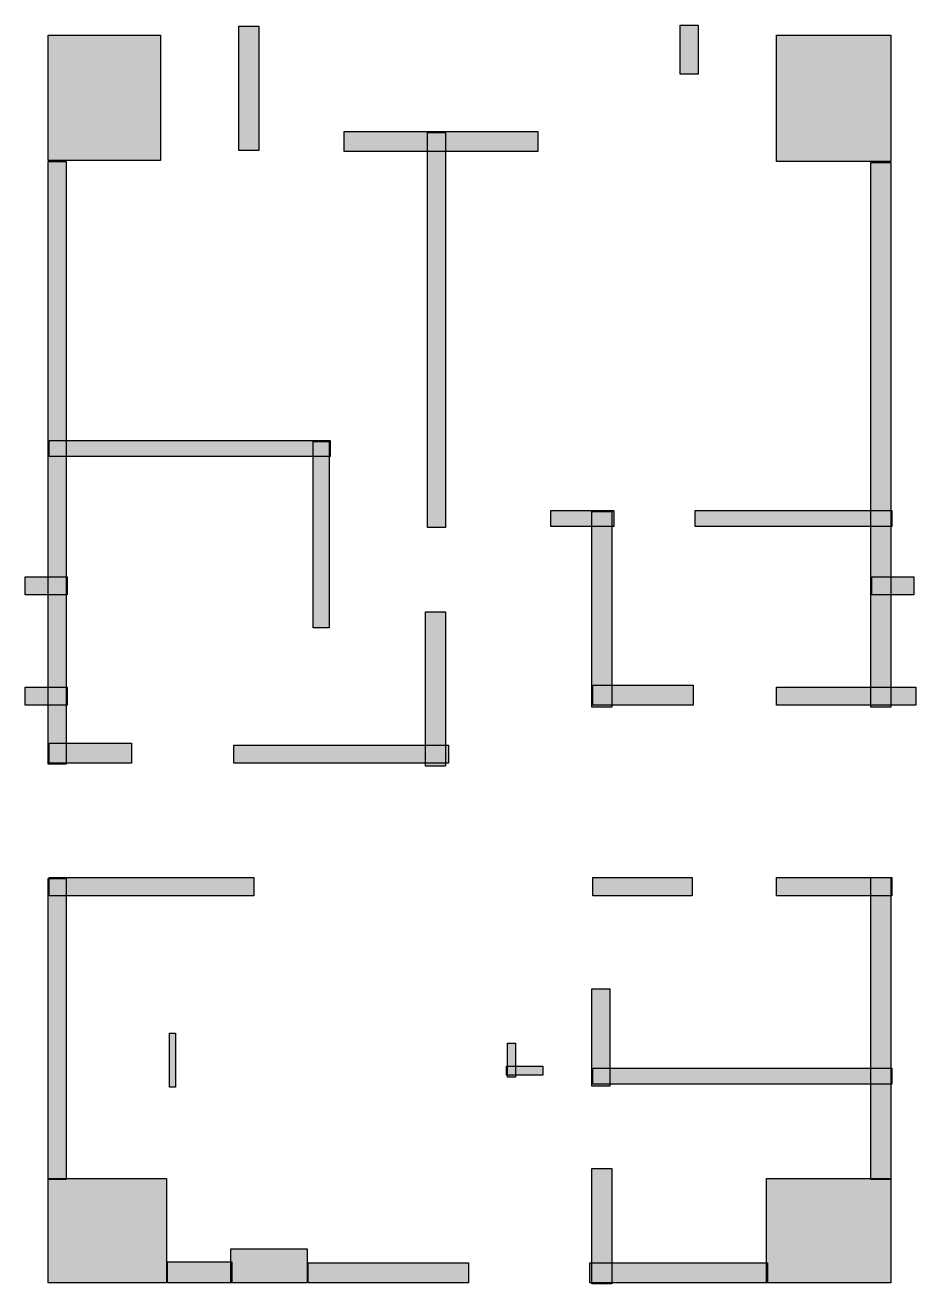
# Model space of a CAD drawing. Header units: centimetres. Extents: x 4 to 786, y 15 to 1119.
import ezdxf

# ---------------------------------------------------------------- set-up
doc = ezdxf.new("R2010")
doc.units = ezdxf.units.CM
doc.layers.add('WALL', color=7, linetype='Continuous')

msp = doc.modelspace()

# ---------------------------------------------------------------- hatches: boundary and pattern name
at = {"layer": 'WALL'}
h = msp.add_hatch(color=256, dxfattribs=at)
h.dxf.hatch_style = 1
h.paths.add_polyline_path([(191.84, 1118.48), (209.44, 1118.48), (209.44, 1009.36), (191.84, 1009.36)])
h = msp.add_hatch(color=256, dxfattribs=at)
h.dxf.hatch_style = 1
h.paths.add_polyline_path([(579.04, 1119.36), (594.88, 1119.36), (594.88, 1076.24), (579.04, 1076.24)])
h = msp.add_hatch(color=256, dxfattribs=at)
h.dxf.hatch_style = 1
h.paths.add_polyline_path([(24.64, 1110.56), (123.2, 1110.56), (123.2, 1000.56), (24.64, 1000.56)])
h = msp.add_hatch(color=256, dxfattribs=at)
h.dxf.hatch_style = 1
h.paths.add_polyline_path([(663.52, 1110.56), (763.84, 1110.56), (763.84, 999.68), (663.52, 999.68)])
h = msp.add_hatch(color=256, dxfattribs=at)
h.dxf.hatch_style = 1
h.paths.add_polyline_path([(284.24, 1026.08), (454.08, 1026.08), (454.08, 1008.48), (284.24, 1008.48)])
h = msp.add_hatch(color=256, dxfattribs=at)
h.dxf.hatch_style = 1
h.paths.add_polyline_path([(357.28, 1025.2), (373.12, 1025.2), (373.12, 678.48), (357.28, 678.48)])
h = msp.add_hatch(color=256, dxfattribs=at)
h.dxf.hatch_style = 1
h.paths.add_polyline_path([(24.64, 999.68), (40.48, 999.68), (40.48, 470.8), (24.64, 470.8)])
h = msp.add_hatch(color=256, dxfattribs=at)
h.dxf.hatch_style = 1
h.paths.add_polyline_path([(746.24, 998.8), (763.84, 998.8), (763.84, 520.96), (746.24, 520.96)])
h = msp.add_hatch(color=256, dxfattribs=at)
h.dxf.hatch_style = 1
h.paths.add_polyline_path([(25.52, 755.04), (271.92, 755.04), (271.92, 740.96), (25.52, 740.96)])
h = msp.add_hatch(color=256, dxfattribs=at)
h.dxf.hatch_style = 1
h.paths.add_polyline_path([(256.96, 754.16), (271.04, 754.16), (271.04, 590.48), (256.96, 590.48)])
h = msp.add_hatch(color=256, dxfattribs=at)
h.dxf.hatch_style = 1
h.paths.add_polyline_path([(465.52, 693.44), (520.96, 693.44), (520.96, 679.36), (465.52, 679.36)])
h = msp.add_hatch(color=256, dxfattribs=at)
h.dxf.hatch_style = 1
h.paths.add_polyline_path([(501.6, 692.56), (519.2, 692.56), (519.2, 520.96), (501.6, 520.96)])
h = msp.add_hatch(color=256, dxfattribs=at)
h.dxf.hatch_style = 1
h.paths.add_polyline_path([(592.24, 693.44), (764.72, 693.44), (764.72, 679.36), (592.24, 679.36)])
h = msp.add_hatch(color=256, dxfattribs=at)
h.dxf.hatch_style = 1
h.paths.add_polyline_path([(4.4, 635.36), (41.36, 635.36), (41.36, 619.52), (4.4, 619.52)])
h = msp.add_hatch(color=256, dxfattribs=at)
h.dxf.hatch_style = 1
h.paths.add_polyline_path([(747.12, 635.36), (784.08, 635.36), (784.08, 619.52), (747.12, 619.52)])
h = msp.add_hatch(color=256, dxfattribs=at)
h.dxf.hatch_style = 1
h.paths.add_polyline_path([(355.52, 604.56), (373.12, 604.56), (373.12, 469.04), (355.52, 469.04)])
h = msp.add_hatch(color=256, dxfattribs=at)
h.dxf.hatch_style = 1
h.paths.add_polyline_path([(4.4, 538.56), (41.36, 538.56), (41.36, 522.72), (4.4, 522.72)])
h = msp.add_hatch(color=256, dxfattribs=at)
h.dxf.hatch_style = 1
h.paths.add_polyline_path([(502.48, 540.32), (590.48, 540.32), (590.48, 522.72), (502.48, 522.72)])
h = msp.add_hatch(color=256, dxfattribs=at)
h.dxf.hatch_style = 1
h.paths.add_polyline_path([(663.52, 538.56), (785.84, 538.56), (785.84, 522.72), (663.52, 522.72)])
h = msp.add_hatch(color=256, dxfattribs=at)
h.dxf.hatch_style = 1
h.paths.add_polyline_path([(25.52, 489.28), (97.68, 489.28), (97.68, 471.68), (25.52, 471.68)])
h = msp.add_hatch(color=256, dxfattribs=at)
h.dxf.hatch_style = 1
h.paths.add_polyline_path([(187.44, 487.52), (375.76, 487.52), (375.76, 471.68), (187.44, 471.68)])
h = msp.add_hatch(color=256, dxfattribs=at)
h.dxf.hatch_style = 1
h.paths.add_polyline_path([(24.64, 370.48), (40.48, 370.48), (40.48, 106.48), (24.64, 106.48)])
h = msp.add_hatch(color=256, dxfattribs=at)
h.dxf.hatch_style = 1
h.paths.add_polyline_path([(25.52, 371.36), (205.04, 371.36), (205.04, 355.52), (25.52, 355.52)])
h = msp.add_hatch(color=256, dxfattribs=at)
h.dxf.hatch_style = 1
h.paths.add_polyline_path([(502.48, 371.36), (589.6, 371.36), (589.6, 355.52), (502.48, 355.52)])
h = msp.add_hatch(color=256, dxfattribs=at)
h.dxf.hatch_style = 1
h.paths.add_polyline_path([(663.52, 371.36), (764.72, 371.36), (764.72, 355.52), (663.52, 355.52)])
h = msp.add_hatch(color=256, dxfattribs=at)
h.dxf.hatch_style = 1
h.paths.add_polyline_path([(746.24, 371.36), (763.84, 371.36), (763.84, 106.48), (746.24, 106.48)])
h = msp.add_hatch(color=256, dxfattribs=at)
h.dxf.hatch_style = 1
h.paths.add_polyline_path([(501.6, 273.68), (517.44, 273.68), (517.44, 188.32), (501.6, 188.32)])
h = msp.add_hatch(color=256, dxfattribs=at)
h.dxf.hatch_style = 1
h.paths.add_polyline_path([(131.12, 234.96), (136.4, 234.96), (136.4, 187.44), (131.12, 187.44)])
h = msp.add_hatch(color=256, dxfattribs=at)
h.dxf.hatch_style = 1
h.paths.add_polyline_path([(427.68, 226.16), (434.72, 226.16), (434.72, 196.24), (427.68, 196.24)])
h = msp.add_hatch(color=256, dxfattribs=at)
h.dxf.hatch_style = 1
h.paths.add_polyline_path([(426.8, 205.92), (458.48, 205.92), (458.48, 198), (426.8, 198)])
h = msp.add_hatch(color=256, dxfattribs=at)
h.dxf.hatch_style = 1
h.paths.add_polyline_path([(502.48, 204.16), (764.72, 204.16), (764.72, 190.08), (502.48, 190.08)])
h = msp.add_hatch(color=256, dxfattribs=at)
h.dxf.hatch_style = 1
h.paths.add_polyline_path([(501.6, 116.16), (519.2, 116.16), (519.2, 14.96), (501.6, 14.96)])
h = msp.add_hatch(color=256, dxfattribs=at)
h.dxf.hatch_style = 1
h.paths.add_polyline_path([(24.64, 107.36), (128.48, 107.36), (128.48, 15.84), (24.64, 15.84)])
h = msp.add_hatch(color=256, dxfattribs=at)
h.dxf.hatch_style = 1
h.paths.add_polyline_path([(654.72, 107.36), (763.84, 107.36), (763.84, 15.84), (654.72, 15.84)])
h = msp.add_hatch(color=256, dxfattribs=at)
h.dxf.hatch_style = 1
h.paths.add_polyline_path([(184.8, 45.76), (251.68, 45.76), (251.68, 15.84), (184.8, 15.84)])
h = msp.add_hatch(color=256, dxfattribs=at)
h.dxf.hatch_style = 1
h.paths.add_polyline_path([(129.36, 34.32), (185.68, 34.32), (185.68, 15.84), (129.36, 15.84)])
h = msp.add_hatch(color=256, dxfattribs=at)
h.dxf.hatch_style = 1
h.paths.add_polyline_path([(252.56, 33.44), (393.36, 33.44), (393.36, 15.84), (252.56, 15.84)])
h = msp.add_hatch(color=256, dxfattribs=at)
h.dxf.hatch_style = 1
h.paths.add_polyline_path([(499.84, 33.44), (655.6, 33.44), (655.6, 15.84), (499.84, 15.84)])

# ---------------------------------------------------------------- linework, layer by layer
for points in [[(191.84, 1118.48), (209.44, 1118.48), (209.44, 1009.36), (191.84, 1009.36)], [(579.04, 1119.36), (594.88, 1119.36), (594.88, 1076.24), (579.04, 1076.24)], [(24.64, 1110.56), (123.2, 1110.56), (123.2, 1000.56), (24.64, 1000.56)], [(663.52, 1110.56), (763.84, 1110.56), (763.84, 999.68), (663.52, 999.68)], [(284.24, 1026.08), (454.08, 1026.08), (454.08, 1008.48), (284.24, 1008.48)], [(357.28, 1025.2), (373.12, 1025.2), (373.12, 678.48), (357.28, 678.48)], [(24.64, 999.68), (40.48, 999.68), (40.48, 470.8), (24.64, 470.8)], [(746.24, 998.8), (763.84, 998.8), (763.84, 520.96), (746.24, 520.96)], [(25.52, 755.04), (271.92, 755.04), (271.92, 740.96), (25.52, 740.96)], [(256.96, 754.16), (271.04, 754.16), (271.04, 590.48), (256.96, 590.48)], [(465.52, 693.44), (520.96, 693.44), (520.96, 679.36), (465.52, 679.36)], [(501.6, 692.56), (519.2, 692.56), (519.2, 520.96), (501.6, 520.96)], [(592.24, 693.44), (764.72, 693.44), (764.72, 679.36), (592.24, 679.36)], [(4.4, 635.36), (41.36, 635.36), (41.36, 619.52), (4.4, 619.52)], [(747.12, 635.36), (784.08, 635.36), (784.08, 619.52), (747.12, 619.52)], [(355.52, 604.56), (373.12, 604.56), (373.12, 469.04), (355.52, 469.04)], [(4.4, 538.56), (41.36, 538.56), (41.36, 522.72), (4.4, 522.72)], [(502.48, 540.32), (590.48, 540.32), (590.48, 522.72), (502.48, 522.72)], [(663.52, 538.56), (785.84, 538.56), (785.84, 522.72), (663.52, 522.72)], [(25.52, 489.28), (97.68, 489.28), (97.68, 471.68), (25.52, 471.68)], [(187.44, 487.52), (375.76, 487.52), (375.76, 471.68), (187.44, 471.68)], [(24.64, 370.48), (40.48, 370.48), (40.48, 106.48), (24.64, 106.48)], [(25.52, 371.36), (205.04, 371.36), (205.04, 355.52), (25.52, 355.52)], [(502.48, 371.36), (589.6, 371.36), (589.6, 355.52), (502.48, 355.52)], [(663.52, 371.36), (764.72, 371.36), (764.72, 355.52), (663.52, 355.52)], [(746.24, 371.36), (763.84, 371.36), (763.84, 106.48), (746.24, 106.48)], [(501.6, 273.68), (517.44, 273.68), (517.44, 188.32), (501.6, 188.32)], [(131.12, 234.96), (136.4, 234.96), (136.4, 187.44), (131.12, 187.44)], [(427.68, 226.16), (434.72, 226.16), (434.72, 196.24), (427.68, 196.24)], [(426.8, 205.92), (458.48, 205.92), (458.48, 198), (426.8, 198)], [(502.48, 204.16), (764.72, 204.16), (764.72, 190.08), (502.48, 190.08)], [(501.6, 116.16), (519.2, 116.16), (519.2, 14.96), (501.6, 14.96)], [(24.64, 107.36), (128.48, 107.36), (128.48, 15.84), (24.64, 15.84)], [(654.72, 107.36), (763.84, 107.36), (763.84, 15.84), (654.72, 15.84)], [(184.8, 45.76), (251.68, 45.76), (251.68, 15.84), (184.8, 15.84)], [(129.36, 34.32), (185.68, 34.32), (185.68, 15.84), (129.36, 15.84)], [(252.56, 33.44), (393.36, 33.44), (393.36, 15.84), (252.56, 15.84)], [(499.84, 33.44), (655.6, 33.44), (655.6, 15.84), (499.84, 15.84)]]:
    msp.add_lwpolyline(points, close=True, dxfattribs=at)

doc.saveas('drawing.dxf')
